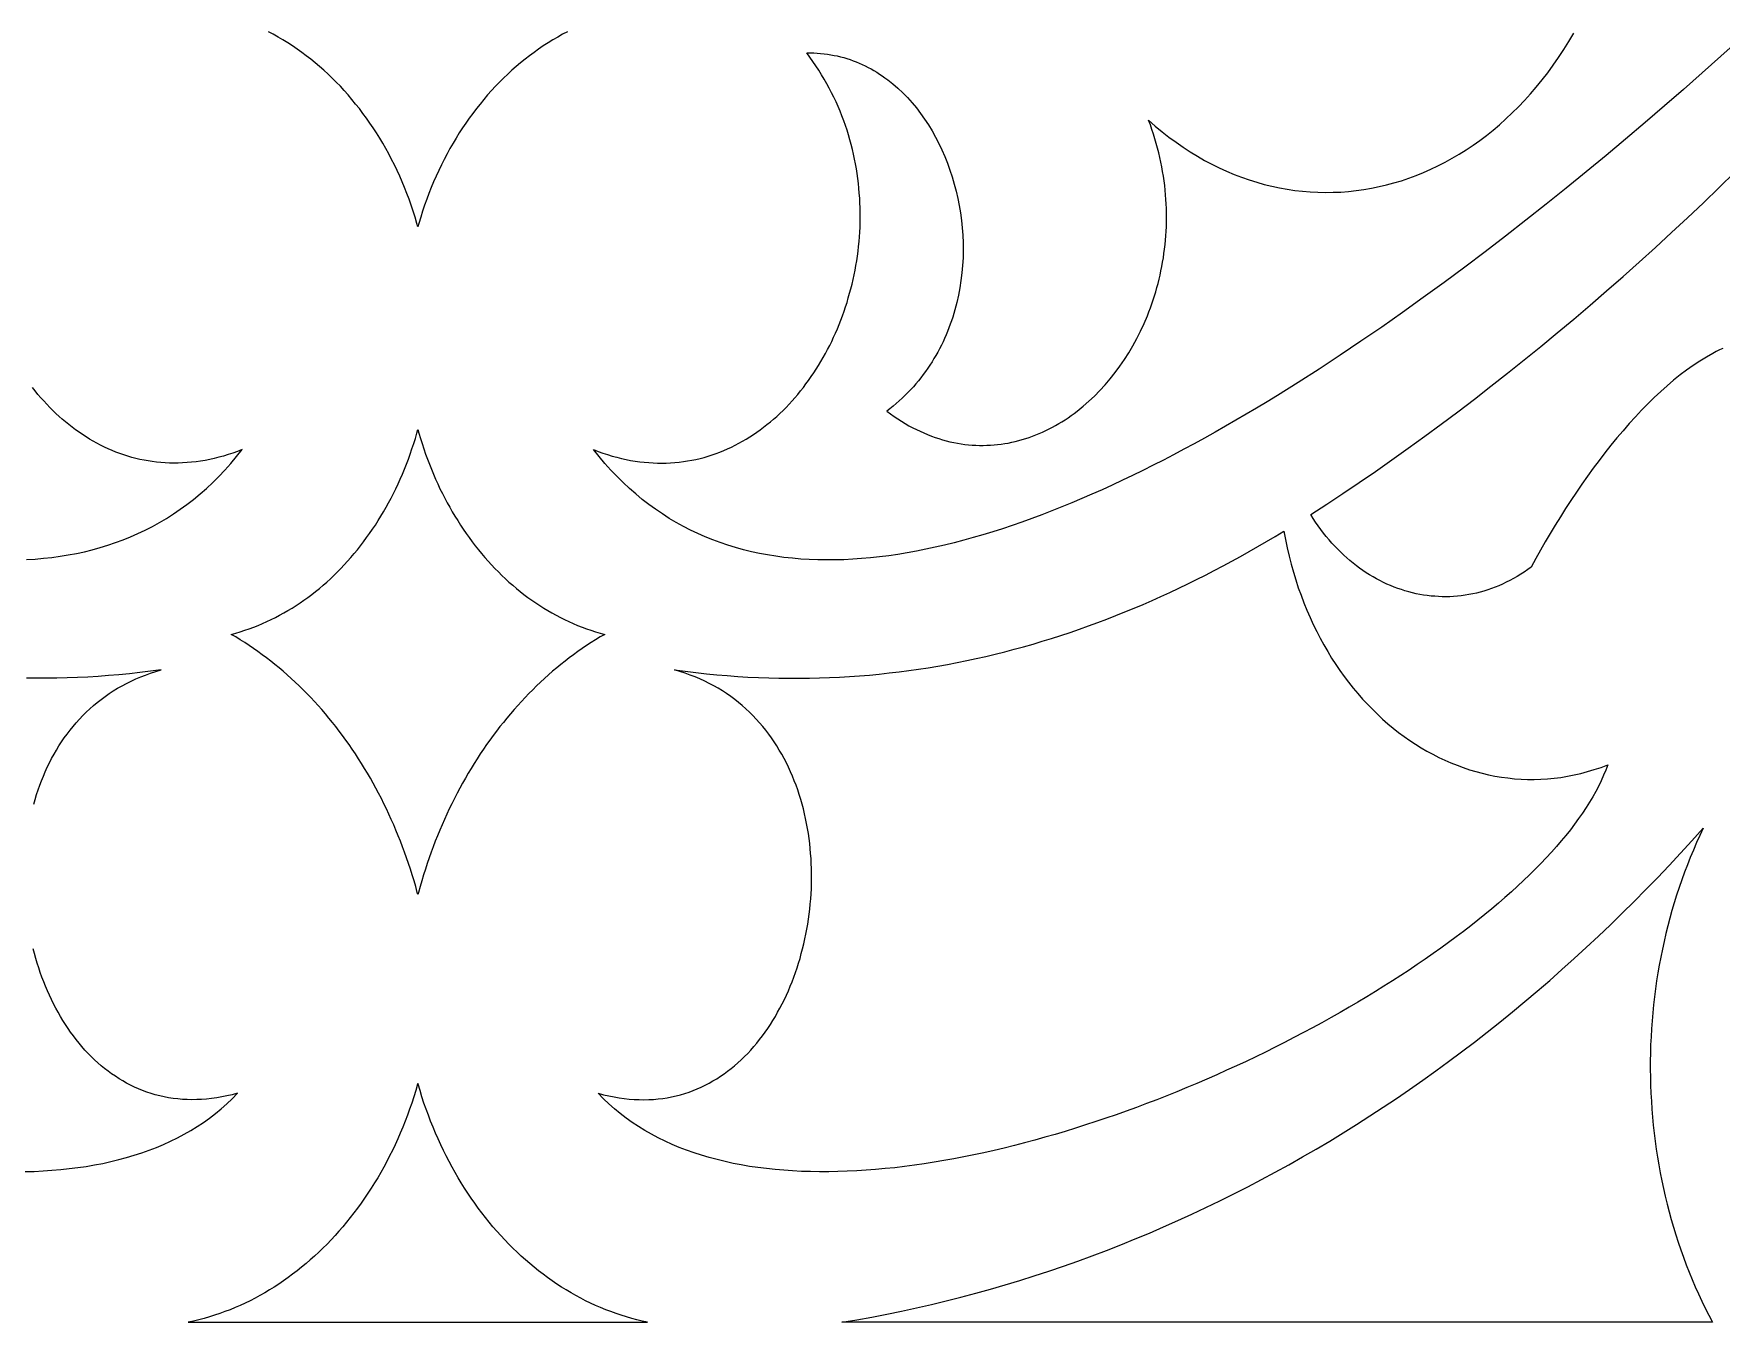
# Model space of a CAD drawing. Extents: x -4950 to -2150, y -1354 to 1346.
# Drawn here: x -3593.5 to -3401.8, y 396.6 to 543 of the extents above; entities that cross this region are included whole.
import ezdxf

# ---------------------------------------------------------------- set-up
doc = ezdxf.new("R2010")
doc.units = 0
doc.layers.add('LAYER_1', color=18, linetype='CONTINUOUS')

msp = doc.modelspace()

# ---------------------------------------------------------------- linework, layer by layer
at = {"layer": 'LAYER_1'}
for points in [[(-3532.85, 543.27), (-3533.41, 542.98), (-3533.96, 542.67), (-3534.51, 542.35), (-3535.05, 542.01), (-3535.59, 541.66), (-3536.12, 541.3), (-3536.64, 540.93), (-3537.16, 540.55), (-3537.67, 540.15), (-3538.17, 539.75), (-3538.66, 539.33), (-3539.15, 538.9), (-3539.63, 538.46), (-3540.1, 538), (-3540.57, 537.54), (-3541.03, 537.07), (-3541.47, 536.58), (-3541.92, 536.09), (-3542.35, 535.58), (-3542.77, 535.06), (-3543.19, 534.54), (-3543.6, 534), (-3544, 533.46), (-3544.39, 532.9), (-3544.77, 532.34), (-3545.14, 531.77), (-3545.5, 531.19), (-3545.85, 530.6), (-3546.2, 530), (-3546.53, 529.39), (-3546.86, 528.77), (-3547.17, 528.15), (-3547.47, 527.52), (-3547.77, 526.88), (-3548.05, 526.23), (-3548.32, 525.57), (-3548.58, 524.91), (-3548.84, 524.24), (-3549.08, 523.56), (-3549.31, 522.88), (-3549.52, 522.19), (-3549.73, 521.49), (-3549.84, 521.09), (-3549.95, 521.49), (-3550.16, 522.19), (-3550.37, 522.88), (-3550.6, 523.56), (-3550.84, 524.24), (-3551.09, 524.91), (-3551.36, 525.57), (-3551.63, 526.23), (-3551.91, 526.88), (-3552.21, 527.52), (-3552.51, 528.15), (-3552.82, 528.77), (-3553.15, 529.39), (-3553.48, 530), (-3553.82, 530.6), (-3554.18, 531.19), (-3554.54, 531.77), (-3554.91, 532.34), (-3555.29, 532.9), (-3555.68, 533.46), (-3556.08, 534), (-3556.49, 534.54), (-3556.91, 535.06), (-3557.33, 535.58), (-3557.76, 536.09), (-3558.2, 536.58), (-3558.65, 537.07), (-3559.11, 537.54), (-3559.58, 538), (-3560.05, 538.46), (-3560.53, 538.9), (-3561.02, 539.33), (-3561.51, 539.75), (-3562.01, 540.15), (-3562.52, 540.55), (-3563.04, 540.93), (-3563.56, 541.3), (-3564.09, 541.66), (-3564.63, 542.01), (-3565.17, 542.35), (-3565.72, 542.67), (-3566.27, 542.98), (-3566.83, 543.27)], [(-3399.72, 542.37), (-3401.81, 540.49), (-3403.93, 538.61), (-3406.07, 536.72), (-3408.23, 534.84), (-3410.42, 532.96), (-3412.63, 531.08), (-3414.86, 529.21), (-3417.11, 527.35), (-3419.38, 525.51), (-3421.66, 523.67), (-3423.96, 521.86), (-3426.27, 520.05), (-3428.59, 518.27), (-3430.92, 516.51), (-3433.26, 514.78), (-3435.62, 513.06), (-3437.97, 511.38), (-3440.34, 509.72), (-3442.7, 508.1), (-3445.07, 506.51), (-3447.45, 504.95), (-3449.82, 503.43), (-3452.19, 501.95), (-3453.37, 501.23), (-3454.56, 500.51), (-3455.74, 499.81), (-3456.92, 499.12), (-3458.1, 498.44), (-3459.28, 497.77), (-3460.46, 497.11), (-3461.64, 496.46), (-3462.81, 495.83), (-3463.98, 495.21), (-3465.15, 494.6), (-3466.32, 494.01), (-3467.49, 493.42), (-3468.65, 492.85), (-3469.81, 492.3), (-3470.96, 491.76), (-3472.12, 491.23), (-3473.27, 490.72), (-3474.41, 490.22), (-3475.56, 489.74), (-3476.7, 489.27), (-3477.83, 488.82), (-3478.96, 488.38), (-3480.09, 487.96), (-3481.21, 487.56), (-3482.33, 487.17), (-3483.44, 486.8), (-3484.54, 486.44), (-3485.65, 486.11), (-3486.74, 485.79), (-3487.83, 485.49), (-3488.92, 485.2), (-3490, 484.94), (-3491.07, 484.69), (-3492.14, 484.46), (-3493.2, 484.25), (-3494.26, 484.06), (-3495.3, 483.89), (-3496.35, 483.74), (-3497.38, 483.61), (-3498.41, 483.49), (-3499.43, 483.4), (-3500.44, 483.33), (-3501.44, 483.28), (-3502.44, 483.26), (-3503.43, 483.25), (-3504.41, 483.26), (-3505.38, 483.3), (-3506.35, 483.36), (-3507.3, 483.44), (-3508.25, 483.54), (-3509.19, 483.67), (-3510.12, 483.82), (-3511.04, 483.99), (-3511.95, 484.19), (-3512.85, 484.41), (-3513.74, 484.65), (-3514.62, 484.92), (-3515.49, 485.22), (-3516.35, 485.53), (-3517.2, 485.88), (-3518.04, 486.25), (-3518.87, 486.64), (-3519.68, 487.06), (-3520.49, 487.51), (-3521.29, 487.98), (-3522.07, 488.48), (-3522.84, 489.01), (-3523.6, 489.56), (-3524.35, 490.14), (-3525.09, 490.75), (-3525.81, 491.38), (-3526.52, 492.05), (-3527.22, 492.74), (-3527.91, 493.46), (-3528.59, 494.21), (-3529.25, 494.99), (-3529.89, 495.8), (-3529.36, 495.59), (-3528.82, 495.4), (-3528.29, 495.22), (-3527.76, 495.06), (-3527.23, 494.92), (-3526.71, 494.79), (-3526.19, 494.67), (-3525.67, 494.57), (-3525.15, 494.48), (-3524.64, 494.41), (-3524.12, 494.35), (-3523.62, 494.31), (-3523.11, 494.28), (-3522.61, 494.26), (-3522.11, 494.25), (-3521.62, 494.26), (-3521.13, 494.29), (-3520.64, 494.32), (-3520.16, 494.37), (-3519.67, 494.43), (-3519.2, 494.5), (-3518.72, 494.59), (-3518.26, 494.68), (-3517.79, 494.79), (-3517.33, 494.91), (-3516.87, 495.05), (-3516.42, 495.19), (-3515.97, 495.35), (-3515.53, 495.51), (-3515.09, 495.69), (-3514.65, 495.88), (-3514.22, 496.08), (-3513.79, 496.29), (-3513.37, 496.51), (-3512.96, 496.74), (-3512.54, 496.98), (-3512.14, 497.23), (-3511.73, 497.49), (-3511.34, 497.76), (-3510.95, 498.04), (-3510.56, 498.33), (-3510.18, 498.63), (-3509.8, 498.93), (-3509.43, 499.25), (-3509.07, 499.57), (-3508.71, 499.9), (-3508.36, 500.25), (-3508.01, 500.59), (-3507.67, 500.95), (-3507.33, 501.32), (-3507, 501.69), (-3506.68, 502.07), (-3506.36, 502.46), (-3506.05, 502.85), (-3505.75, 503.25), (-3505.45, 503.66), (-3505.15, 504.08), (-3504.87, 504.5), (-3504.59, 504.93), (-3504.32, 505.36), (-3504.05, 505.8), (-3503.79, 506.25), (-3503.54, 506.7), (-3503.3, 507.16), (-3503.06, 507.62), (-3502.83, 508.09), (-3502.61, 508.56), (-3502.39, 509.04), (-3502.18, 509.53), (-3501.98, 510.01), (-3501.79, 510.51), (-3501.6, 511), (-3501.42, 511.51), (-3501.25, 512.01), (-3501.09, 512.52), (-3500.94, 513.03), (-3500.79, 513.55), (-3500.65, 514.07), (-3500.52, 514.59), (-3500.4, 515.12), (-3500.28, 515.65), (-3500.18, 516.18), (-3500.08, 516.71), (-3499.99, 517.25), (-3499.91, 517.79), (-3499.84, 518.33), (-3499.78, 518.87), (-3499.72, 519.42), (-3499.68, 519.97), (-3499.64, 520.51), (-3499.61, 521.06), (-3499.6, 521.61), (-3499.59, 522.16), (-3499.59, 522.72), (-3499.6, 523.27), (-3499.62, 523.82), (-3499.65, 524.38), (-3499.69, 524.93), (-3499.73, 525.49), (-3499.79, 526.04), (-3499.86, 526.59), (-3499.94, 527.15), (-3500.02, 527.7), (-3500.12, 528.25), (-3500.23, 528.8), (-3500.35, 529.35), (-3500.47, 529.9), (-3500.61, 530.45), (-3500.76, 531), (-3500.92, 531.54), (-3501.09, 532.08), (-3501.27, 532.63), (-3501.46, 533.16), (-3501.66, 533.7), (-3501.88, 534.23), (-3502.1, 534.76), (-3502.34, 535.29), (-3502.58, 535.82), (-3502.84, 536.34), (-3503.11, 536.86), (-3503.39, 537.37), (-3503.68, 537.88), (-3503.98, 538.39), (-3504.3, 538.9), (-3504.62, 539.4), (-3504.96, 539.89), (-3505.31, 540.38), (-3505.67, 540.87), (-3505.27, 540.87), (-3504.87, 540.86), (-3504.48, 540.84), (-3504.09, 540.81), (-3503.7, 540.77), (-3503.32, 540.72), (-3502.94, 540.66), (-3502.56, 540.59), (-3502.19, 540.52), (-3501.82, 540.43), (-3501.46, 540.33), (-3501.1, 540.22), (-3500.74, 540.1), (-3500.39, 539.98), (-3500.04, 539.85), (-3499.69, 539.7), (-3499.35, 539.55), (-3499.02, 539.39), (-3498.68, 539.22), (-3498.36, 539.05), (-3498.03, 538.86), (-3497.71, 538.67), (-3497.4, 538.47), (-3497.08, 538.26), (-3496.78, 538.04), (-3496.47, 537.82), (-3495.88, 537.35), (-3495.31, 536.86), (-3494.76, 536.33), (-3494.22, 535.79), (-3493.7, 535.21), (-3493.21, 534.61), (-3492.73, 533.99), (-3492.27, 533.35), (-3491.84, 532.69), (-3491.42, 532.01), (-3491.03, 531.31), (-3490.66, 530.59), (-3490.31, 529.85), (-3489.98, 529.1), (-3489.67, 528.34), (-3489.39, 527.56), (-3489.13, 526.77), (-3488.9, 525.97), (-3488.68, 525.16), (-3488.5, 524.34), (-3488.33, 523.51), (-3488.2, 522.68), (-3488.08, 521.83), (-3488, 520.99), (-3487.94, 520.14), (-3487.9, 519.29), (-3487.89, 518.43), (-3487.91, 517.58), (-3487.96, 516.72), (-3488.03, 515.87), (-3488.14, 515.02), (-3488.27, 514.17), (-3488.43, 513.33), (-3488.62, 512.49), (-3488.83, 511.66), (-3489.08, 510.84), (-3489.21, 510.43), (-3489.36, 510.03), (-3489.51, 509.62), (-3489.66, 509.22), (-3489.83, 508.82), (-3490, 508.43), (-3490.18, 508.04), (-3490.37, 507.65), (-3490.57, 507.26), (-3490.77, 506.88), (-3490.99, 506.5), (-3491.21, 506.13), (-3491.43, 505.76), (-3491.67, 505.39), (-3491.91, 505.03), (-3492.17, 504.67), (-3492.43, 504.31), (-3492.7, 503.96), (-3492.97, 503.62), (-3493.26, 503.28), (-3493.55, 502.94), (-3493.85, 502.61), (-3494.17, 502.28), (-3494.48, 501.96), (-3494.81, 501.65), (-3495.15, 501.34), (-3495.49, 501.03), (-3495.85, 500.74), (-3496.21, 500.44), (-3496.58, 500.16), (-3496.16, 499.85), (-3495.74, 499.56), (-3495.32, 499.27), (-3494.9, 499.01), (-3494.47, 498.75), (-3494.05, 498.51), (-3493.63, 498.28), (-3493.2, 498.07), (-3492.78, 497.87), (-3492.36, 497.68), (-3491.93, 497.5), (-3491.51, 497.33), (-3491.08, 497.18), (-3490.66, 497.04), (-3490.24, 496.91), (-3489.81, 496.8), (-3489.39, 496.69), (-3488.97, 496.6), (-3488.55, 496.52), (-3488.13, 496.45), (-3487.71, 496.39), (-3487.29, 496.34), (-3486.87, 496.31), (-3486.45, 496.28), (-3486.04, 496.27), (-3485.63, 496.27), (-3485.21, 496.28), (-3484.8, 496.29), (-3484.39, 496.32), (-3483.98, 496.36), (-3483.58, 496.41), (-3483.17, 496.47), (-3482.77, 496.54), (-3482.37, 496.63), (-3481.97, 496.72), (-3481.58, 496.82), (-3481.18, 496.93), (-3480.79, 497.05), (-3480.4, 497.17), (-3480.02, 497.31), (-3479.63, 497.46), (-3479.25, 497.62), (-3478.88, 497.78), (-3478.5, 497.96), (-3478.13, 498.14), (-3477.76, 498.33), (-3477.39, 498.53), (-3477.03, 498.74), (-3476.67, 498.96), (-3476.32, 499.19), (-3475.97, 499.42), (-3475.62, 499.66), (-3475.27, 499.91), (-3474.93, 500.17), (-3474.27, 500.71), (-3473.61, 501.28), (-3472.98, 501.87), (-3472.36, 502.5), (-3471.76, 503.15), (-3471.18, 503.83), (-3470.62, 504.54), (-3470.09, 505.27), (-3469.57, 506.02), (-3469.08, 506.8), (-3468.6, 507.59), (-3468.16, 508.41), (-3467.73, 509.25), (-3467.34, 510.11), (-3466.97, 510.99), (-3466.79, 511.44), (-3466.62, 511.89), (-3466.46, 512.34), (-3466.3, 512.8), (-3466.16, 513.26), (-3466.01, 513.73), (-3465.88, 514.2), (-3465.75, 514.67), (-3465.63, 515.15), (-3465.52, 515.63), (-3465.42, 516.11), (-3465.32, 516.6), (-3465.23, 517.09), (-3465.15, 517.58), (-3465.08, 518.08), (-3465.02, 518.58), (-3464.96, 519.08), (-3464.91, 519.58), (-3464.87, 520.09), (-3464.84, 520.6), (-3464.81, 521.11), (-3464.8, 521.62), (-3464.79, 522.14), (-3464.8, 522.66), (-3464.81, 523.18), (-3464.83, 523.7), (-3464.86, 524.22), (-3464.9, 524.74), (-3464.95, 525.27), (-3465, 525.79), (-3465.07, 526.32), (-3465.15, 526.85), (-3465.23, 527.38), (-3465.33, 527.91), (-3465.43, 528.44), (-3465.55, 528.97), (-3465.67, 529.5), (-3465.81, 530.04), (-3465.95, 530.57), (-3466.11, 531.1), (-3466.27, 531.63), (-3466.45, 532.17), (-3466.63, 532.7), (-3466.83, 533.23), (-3466.07, 532.56), (-3465.29, 531.91), (-3464.51, 531.29), (-3463.71, 530.71), (-3462.91, 530.15), (-3462.1, 529.62), (-3461.29, 529.12), (-3460.46, 528.65), (-3459.63, 528.21), (-3458.8, 527.8), (-3457.96, 527.42), (-3457.11, 527.06), (-3456.26, 526.74), (-3455.41, 526.44), (-3454.55, 526.17), (-3453.69, 525.93), (-3452.82, 525.72), (-3451.95, 525.53), (-3451.08, 525.38), (-3450.21, 525.25), (-3449.34, 525.15), (-3448.47, 525.08), (-3447.6, 525.03), (-3446.72, 525.01), (-3445.85, 525.03), (-3444.98, 525.06), (-3444.11, 525.13), (-3443.24, 525.22), (-3442.38, 525.34), (-3441.51, 525.49), (-3440.65, 525.67), (-3439.8, 525.87), (-3438.95, 526.1), (-3438.1, 526.35), (-3437.26, 526.64), (-3436.42, 526.95), (-3435.59, 527.28), (-3434.76, 527.65), (-3433.95, 528.03), (-3433.13, 528.45), (-3432.33, 528.89), (-3431.54, 529.36), (-3430.75, 529.85), (-3429.97, 530.37), (-3429.2, 530.92), (-3428.44, 531.49), (-3427.7, 532.09), (-3426.96, 532.71), (-3426.23, 533.36), (-3425.52, 534.04), (-3424.81, 534.74), (-3424.12, 535.46), (-3423.44, 536.22), (-3422.78, 536.99), (-3422.13, 537.79), (-3421.49, 538.62), (-3420.87, 539.47), (-3420.26, 540.35), (-3419.67, 541.25), (-3419.09, 542.17), (-3418.53, 543.12)], [(-3401.59, 507.29), (-3401.96, 507.12), (-3402.34, 506.93), (-3402.71, 506.73), (-3403.46, 506.31), (-3404.21, 505.85), (-3404.96, 505.36), (-3405.7, 504.83), (-3406.44, 504.27), (-3407.18, 503.67), (-3407.92, 503.05), (-3408.65, 502.39), (-3409.38, 501.71), (-3410.1, 501.01), (-3410.82, 500.27), (-3411.53, 499.52), (-3412.23, 498.74), (-3412.93, 497.94), (-3413.62, 497.12), (-3414.31, 496.28), (-3414.98, 495.43), (-3415.65, 494.56), (-3416.31, 493.67), (-3416.96, 492.78), (-3417.6, 491.87), (-3418.23, 490.95), (-3418.85, 490.02), (-3419.45, 489.09), (-3420.05, 488.15), (-3420.63, 487.2), (-3421.2, 486.25), (-3421.76, 485.3), (-3422.3, 484.35), (-3422.84, 483.4), (-3423.35, 482.45), (-3423.75, 482.16), (-3424.15, 481.88), (-3424.55, 481.62), (-3424.96, 481.37), (-3425.37, 481.14), (-3425.78, 480.92), (-3426.2, 480.71), (-3426.62, 480.51), (-3427.04, 480.33), (-3427.46, 480.16), (-3427.88, 480), (-3428.3, 479.85), (-3428.73, 479.72), (-3429.16, 479.6), (-3429.58, 479.49), (-3430.01, 479.4), (-3430.44, 479.31), (-3430.87, 479.24), (-3431.3, 479.19), (-3431.73, 479.14), (-3432.17, 479.11), (-3432.6, 479.08), (-3433.03, 479.07), (-3433.46, 479.08), (-3433.89, 479.09), (-3434.32, 479.12), (-3434.74, 479.15), (-3435.17, 479.2), (-3435.6, 479.26), (-3436.02, 479.34), (-3436.44, 479.42), (-3436.86, 479.52), (-3437.28, 479.63), (-3437.7, 479.75), (-3438.11, 479.88), (-3438.53, 480.02), (-3438.94, 480.17), (-3439.34, 480.34), (-3439.75, 480.51), (-3440.15, 480.7), (-3440.54, 480.9), (-3440.94, 481.11), (-3441.33, 481.33), (-3441.72, 481.56), (-3442.1, 481.8), (-3442.48, 482.06), (-3442.85, 482.32), (-3443.22, 482.59), (-3443.59, 482.88), (-3443.95, 483.18), (-3444.31, 483.48), (-3444.66, 483.8), (-3445, 484.13), (-3445.34, 484.47), (-3445.68, 484.81), (-3446.01, 485.17), (-3446.33, 485.54), (-3446.65, 485.92), (-3446.96, 486.31), (-3447.26, 486.71), (-3447.56, 487.12), (-3447.85, 487.54), (-3448.14, 487.97), (-3448.41, 488.41), (-3446.59, 489.59), (-3444.75, 490.8), (-3442.91, 492.04), (-3441.06, 493.32), (-3439.2, 494.62), (-3437.33, 495.95), (-3435.46, 497.3), (-3433.58, 498.69), (-3431.7, 500.1), (-3429.81, 501.53), (-3427.93, 502.99), (-3426.05, 504.47), (-3424.16, 505.98), (-3422.28, 507.51), (-3420.4, 509.06), (-3418.53, 510.63), (-3416.66, 512.22), (-3414.79, 513.83), (-3412.93, 515.46), (-3411.09, 517.1), (-3409.25, 518.77), (-3407.42, 520.45), (-3405.6, 522.14), (-3403.8, 523.85), (-3402, 525.57), (-3400.23, 527.31)], [(-3594.3, 483.3), (-3593.33, 483.36), (-3592.38, 483.44), (-3591.43, 483.54), (-3590.49, 483.67), (-3589.56, 483.82), (-3588.64, 483.99), (-3587.73, 484.19), (-3586.83, 484.41), (-3585.94, 484.65), (-3585.06, 484.92), (-3584.19, 485.22), (-3583.33, 485.53), (-3582.48, 485.88), (-3581.64, 486.25), (-3580.81, 486.64), (-3580, 487.06), (-3579.19, 487.51), (-3578.39, 487.98), (-3577.61, 488.48), (-3576.84, 489.01), (-3576.08, 489.56), (-3575.33, 490.14), (-3574.59, 490.75), (-3573.87, 491.38), (-3573.15, 492.05), (-3572.45, 492.74), (-3571.77, 493.46), (-3571.09, 494.21), (-3570.43, 494.99), (-3569.79, 495.8), (-3570.32, 495.59), (-3570.86, 495.4), (-3571.39, 495.22), (-3571.92, 495.06), (-3572.45, 494.92), (-3572.97, 494.79), (-3573.49, 494.67), (-3574.01, 494.57), (-3574.53, 494.48), (-3575.04, 494.41), (-3575.55, 494.35), (-3576.06, 494.31), (-3576.57, 494.28), (-3577.07, 494.26), (-3577.57, 494.25), (-3578.06, 494.26), (-3578.55, 494.29), (-3579.04, 494.32), (-3579.52, 494.37), (-3580.01, 494.43), (-3580.48, 494.5), (-3580.95, 494.59), (-3581.42, 494.68), (-3581.89, 494.79), (-3582.35, 494.91), (-3582.81, 495.05), (-3583.26, 495.19), (-3583.71, 495.35), (-3584.15, 495.51), (-3584.59, 495.69), (-3585.03, 495.88), (-3585.46, 496.08), (-3585.89, 496.29), (-3586.31, 496.51), (-3586.72, 496.74), (-3587.14, 496.98), (-3587.54, 497.23), (-3587.94, 497.49), (-3588.34, 497.76), (-3588.73, 498.04), (-3589.12, 498.33), (-3589.5, 498.63), (-3589.88, 498.93), (-3590.25, 499.25), (-3590.61, 499.57), (-3590.97, 499.9), (-3591.32, 500.25), (-3591.67, 500.59), (-3592.01, 500.95), (-3592.35, 501.32), (-3592.68, 501.69), (-3593, 502.07), (-3593.32, 502.46), (-3593.63, 502.85)], [(-3593.49, 455.51), (-3593.33, 456.05), (-3593.17, 456.59), (-3592.99, 457.12), (-3592.8, 457.65), (-3592.6, 458.17), (-3592.39, 458.68), (-3592.17, 459.19), (-3591.94, 459.7), (-3591.7, 460.2), (-3591.45, 460.69), (-3591.18, 461.17), (-3590.9, 461.65), (-3590.62, 462.12), (-3590.32, 462.58), (-3590.01, 463.03), (-3589.69, 463.47), (-3589.35, 463.91), (-3589.01, 464.34), (-3588.65, 464.75), (-3588.28, 465.16), (-3587.9, 465.56), (-3587.51, 465.95), (-3587.11, 466.33), (-3586.69, 466.7), (-3586.27, 467.05), (-3585.83, 467.4), (-3585.38, 467.73), (-3584.91, 468.06), (-3584.44, 468.37), (-3583.95, 468.67), (-3583.45, 468.95), (-3582.94, 469.22), (-3582.42, 469.48), (-3581.88, 469.73), (-3581.33, 469.96), (-3580.77, 470.18), (-3580.2, 470.39), (-3579.61, 470.58), (-3579.01, 470.76), (-3580.22, 470.6), (-3581.42, 470.45), (-3582.61, 470.32), (-3583.8, 470.21), (-3584.99, 470.11), (-3586.17, 470.02), (-3587.34, 469.95), (-3588.52, 469.89), (-3589.68, 469.85), (-3590.85, 469.82), (-3592.01, 469.81), (-3593.16, 469.81), (-3594.32, 469.82)], [(-3594.44, 413.75), (-3593.42, 413.78), (-3592.41, 413.83), (-3591.41, 413.9), (-3590.42, 413.98), (-3589.44, 414.09), (-3588.47, 414.21), (-3587.52, 414.35), (-3586.58, 414.51), (-3585.65, 414.69), (-3584.73, 414.89), (-3583.83, 415.11), (-3582.94, 415.35), (-3582.07, 415.61), (-3581.21, 415.88), (-3580.37, 416.18), (-3579.54, 416.5), (-3578.73, 416.84), (-3577.93, 417.21), (-3577.15, 417.59), (-3576.38, 418), (-3575.64, 418.42), (-3574.91, 418.87), (-3574.2, 419.34), (-3573.51, 419.84), (-3572.83, 420.35), (-3572.18, 420.89), (-3571.54, 421.45), (-3570.93, 422.04), (-3570.33, 422.65), (-3570.93, 422.49), (-3571.53, 422.35), (-3572.12, 422.23), (-3572.7, 422.14), (-3573.28, 422.06), (-3573.85, 421.99), (-3574.41, 421.95), (-3574.97, 421.93), (-3575.52, 421.92), (-3576.06, 421.93), (-3576.59, 421.96), (-3577.12, 422.01), (-3577.65, 422.07), (-3578.16, 422.15), (-3578.67, 422.25), (-3579.17, 422.36), (-3579.67, 422.49), (-3580.15, 422.63), (-3580.64, 422.79), (-3581.11, 422.96), (-3581.57, 423.15), (-3582.03, 423.35), (-3582.48, 423.57), (-3582.93, 423.8), (-3583.36, 424.05), (-3583.79, 424.31), (-3584.21, 424.58), (-3584.63, 424.86), (-3585.03, 425.16), (-3585.43, 425.47), (-3585.82, 425.79), (-3586.2, 426.12), (-3586.58, 426.47), (-3586.95, 426.82), (-3587.3, 427.19), (-3587.66, 427.56), (-3588, 427.95), (-3588.33, 428.35), (-3588.66, 428.76), (-3588.98, 429.17), (-3589.29, 429.6), (-3589.59, 430.03), (-3589.88, 430.48), (-3590.17, 430.93), (-3590.45, 431.39), (-3590.71, 431.86), (-3590.97, 432.33), (-3591.22, 432.81), (-3591.47, 433.3), (-3591.7, 433.8), (-3591.92, 434.3), (-3592.14, 434.81), (-3592.35, 435.33), (-3592.55, 435.85), (-3592.74, 436.38), (-3592.92, 436.91), (-3593.09, 437.44), (-3593.25, 437.98), (-3593.4, 438.53), (-3593.55, 439.08)]]:
    msp.add_lwpolyline(points, dxfattribs=at)
for points in [[(-3549.84, 445.23), (-3549.91, 445.48), (-3550.09, 446.14), (-3550.28, 446.8), (-3550.48, 447.46), (-3550.69, 448.11), (-3550.9, 448.76), (-3551.12, 449.4), (-3551.35, 450.04), (-3551.58, 450.67), (-3551.82, 451.3), (-3552.07, 451.92), (-3552.33, 452.54), (-3552.59, 453.16), (-3552.86, 453.77), (-3553.13, 454.37), (-3553.41, 454.97), (-3553.7, 455.56), (-3553.99, 456.15), (-3554.3, 456.74), (-3554.6, 457.32), (-3554.92, 457.89), (-3555.24, 458.46), (-3555.56, 459.02), (-3555.9, 459.57), (-3556.23, 460.12), (-3556.58, 460.67), (-3556.93, 461.21), (-3557.29, 461.74), (-3557.65, 462.27), (-3558.02, 462.79), (-3558.39, 463.3), (-3558.77, 463.81), (-3559.16, 464.31), (-3559.55, 464.8), (-3559.95, 465.29), (-3560.35, 465.77), (-3560.76, 466.25), (-3561.18, 466.71), (-3561.59, 467.17), (-3562.02, 467.63), (-3562.45, 468.07), (-3562.89, 468.51), (-3563.33, 468.95), (-3563.77, 469.37), (-3564.22, 469.79), (-3564.68, 470.2), (-3565.14, 470.6), (-3565.61, 470.99), (-3566.08, 471.38), (-3566.56, 471.76), (-3567.04, 472.13), (-3567.52, 472.49), (-3568.01, 472.85), (-3568.51, 473.19), (-3569.01, 473.53), (-3569.51, 473.86), (-3570.02, 474.18), (-3570.54, 474.5), (-3571.06, 474.8), (-3570.53, 474.94), (-3570.02, 475.1), (-3569.5, 475.26), (-3568.99, 475.44), (-3568.49, 475.62), (-3567.99, 475.82), (-3567.49, 476.03), (-3567, 476.25), (-3566.51, 476.48), (-3566.03, 476.72), (-3565.55, 476.97), (-3565.07, 477.23), (-3564.6, 477.5), (-3564.14, 477.78), (-3563.68, 478.07), (-3563.23, 478.37), (-3562.78, 478.68), (-3562.33, 479), (-3561.89, 479.33), (-3561.46, 479.67), (-3561.03, 480.02), (-3560.61, 480.38), (-3560.19, 480.74), (-3559.78, 481.12), (-3559.38, 481.5), (-3558.98, 481.89), (-3558.59, 482.29), (-3558.2, 482.7), (-3557.82, 483.12), (-3557.44, 483.54), (-3557.07, 483.98), (-3556.71, 484.42), (-3556.35, 484.87), (-3556.01, 485.32), (-3555.66, 485.79), (-3555.33, 486.26), (-3555, 486.74), (-3554.67, 487.22), (-3554.36, 487.72), (-3554.05, 488.22), (-3553.75, 488.72), (-3553.45, 489.24), (-3553.17, 489.76), (-3552.89, 490.28), (-3552.61, 490.82), (-3552.35, 491.35), (-3552.09, 491.9), (-3551.84, 492.45), (-3551.6, 493.01), (-3551.37, 493.57), (-3551.14, 494.14), (-3550.92, 494.71), (-3550.71, 495.29), (-3550.51, 495.88), (-3550.32, 496.47), (-3550.13, 497.06), (-3549.95, 497.66), (-3549.84, 498.07), (-3549.72, 497.66), (-3549.55, 497.06), (-3549.36, 496.47), (-3549.17, 495.88), (-3548.97, 495.29), (-3548.76, 494.71), (-3548.54, 494.14), (-3548.31, 493.57), (-3548.08, 493.01), (-3547.84, 492.45), (-3547.59, 491.9), (-3547.33, 491.35), (-3547.06, 490.82), (-3546.79, 490.28), (-3546.51, 489.76), (-3546.23, 489.24), (-3545.93, 488.72), (-3545.63, 488.22), (-3545.32, 487.72), (-3545.01, 487.22), (-3544.68, 486.74), (-3544.35, 486.26), (-3544.02, 485.79), (-3543.67, 485.32), (-3543.32, 484.87), (-3542.97, 484.42), (-3542.61, 483.98), (-3542.24, 483.54), (-3541.86, 483.12), (-3541.48, 482.7), (-3541.09, 482.29), (-3540.7, 481.89), (-3540.3, 481.5), (-3539.9, 481.12), (-3539.49, 480.74), (-3539.07, 480.38), (-3538.65, 480.02), (-3538.22, 479.67), (-3537.79, 479.33), (-3537.35, 479), (-3536.9, 478.68), (-3536.45, 478.37), (-3536, 478.07), (-3535.54, 477.78), (-3535.08, 477.5), (-3534.61, 477.23), (-3534.13, 476.97), (-3533.65, 476.72), (-3533.17, 476.48), (-3532.68, 476.25), (-3532.19, 476.03), (-3531.69, 475.82), (-3531.19, 475.62), (-3530.69, 475.44), (-3530.18, 475.26), (-3529.66, 475.1), (-3529.15, 474.94), (-3528.62, 474.8), (-3529.14, 474.5), (-3529.66, 474.18), (-3530.16, 473.86), (-3530.67, 473.53), (-3531.17, 473.19), (-3531.67, 472.85), (-3532.16, 472.49), (-3532.64, 472.13), (-3533.12, 471.76), (-3533.6, 471.38), (-3534.07, 470.99), (-3534.54, 470.6), (-3535, 470.2), (-3535.46, 469.79), (-3535.91, 469.37), (-3536.35, 468.95), (-3536.79, 468.51), (-3537.23, 468.07), (-3537.66, 467.63), (-3538.08, 467.17), (-3538.5, 466.71), (-3538.92, 466.25), (-3539.33, 465.77), (-3539.73, 465.29), (-3540.13, 464.8), (-3540.52, 464.31), (-3540.91, 463.81), (-3541.29, 463.3), (-3541.66, 462.79), (-3542.03, 462.27), (-3542.39, 461.74), (-3542.75, 461.21), (-3543.1, 460.67), (-3543.45, 460.12), (-3543.78, 459.57), (-3544.12, 459.02), (-3544.44, 458.46), (-3544.76, 457.89), (-3545.08, 457.32), (-3545.38, 456.74), (-3545.68, 456.15), (-3545.98, 455.56), (-3546.27, 454.97), (-3546.55, 454.37), (-3546.82, 453.77), (-3547.09, 453.16), (-3547.35, 452.54), (-3547.61, 451.92), (-3547.86, 451.3), (-3548.1, 450.67), (-3548.33, 450.04), (-3548.56, 449.4), (-3548.78, 448.76), (-3548.99, 448.11), (-3549.2, 447.46), (-3549.4, 446.8), (-3549.59, 446.14), (-3549.77, 445.48)], [(-3451.46, 486.51), (-3451.28, 485.56), (-3451.09, 484.62), (-3450.87, 483.69), (-3450.64, 482.77), (-3450.38, 481.87), (-3450.11, 480.98), (-3449.82, 480.1), (-3449.51, 479.24), (-3449.19, 478.38), (-3448.85, 477.55), (-3448.49, 476.73), (-3448.12, 475.92), (-3447.73, 475.13), (-3447.33, 474.35), (-3446.91, 473.59), (-3446.48, 472.84), (-3446.03, 472.11), (-3445.57, 471.39), (-3445.09, 470.7), (-3444.6, 470.01), (-3444.1, 469.35), (-3443.58, 468.7), (-3443.06, 468.07), (-3442.52, 467.45), (-3441.96, 466.86), (-3441.4, 466.28), (-3440.83, 465.72), (-3440.24, 465.18), (-3439.64, 464.65), (-3439.04, 464.15), (-3438.42, 463.66), (-3437.8, 463.2), (-3437.16, 462.75), (-3436.52, 462.33), (-3435.87, 461.92), (-3435.2, 461.53), (-3434.54, 461.17), (-3433.86, 460.82), (-3433.18, 460.5), (-3432.49, 460.2), (-3431.79, 459.92), (-3431.09, 459.66), (-3430.38, 459.42), (-3429.66, 459.21), (-3428.94, 459.01), (-3428.22, 458.85), (-3427.49, 458.7), (-3426.75, 458.58), (-3426.01, 458.48), (-3425.27, 458.4), (-3424.52, 458.35), (-3423.78, 458.32), (-3423.02, 458.32), (-3422.27, 458.34), (-3421.51, 458.39), (-3420.76, 458.46), (-3420, 458.55), (-3419.24, 458.68), (-3418.48, 458.83), (-3417.71, 459), (-3416.95, 459.2), (-3416.19, 459.43), (-3415.43, 459.68), (-3414.67, 459.97), (-3414.89, 459.37), (-3415.13, 458.78), (-3415.4, 458.17), (-3415.69, 457.57), (-3416.01, 456.96), (-3416.35, 456.34), (-3416.72, 455.73), (-3417.11, 455.11), (-3417.53, 454.48), (-3417.97, 453.86), (-3418.43, 453.23), (-3418.91, 452.59), (-3419.42, 451.96), (-3419.95, 451.32), (-3420.5, 450.69), (-3421.07, 450.05), (-3421.66, 449.41), (-3422.27, 448.76), (-3422.9, 448.12), (-3423.55, 447.48), (-3424.22, 446.83), (-3424.91, 446.19), (-3425.61, 445.54), (-3426.34, 444.9), (-3427.08, 444.26), (-3427.84, 443.61), (-3428.62, 442.97), (-3429.41, 442.33), (-3430.22, 441.69), (-3431.04, 441.05), (-3431.88, 440.42), (-3432.74, 439.78), (-3433.61, 439.15), (-3434.5, 438.52), (-3435.39, 437.9), (-3436.31, 437.27), (-3437.23, 436.65), (-3438.17, 436.04), (-3439.12, 435.42), (-3440.09, 434.81), (-3441.06, 434.21), (-3442.05, 433.61), (-3443.05, 433.01), (-3444.05, 432.42), (-3445.07, 431.83), (-3446.1, 431.25), (-3447.14, 430.67), (-3448.19, 430.1), (-3449.24, 429.54), (-3450.31, 428.98), (-3451.38, 428.43), (-3452.46, 427.88), (-3453.55, 427.34), (-3454.65, 426.81), (-3455.75, 426.28), (-3456.86, 425.77), (-3457.97, 425.26), (-3459.09, 424.75), (-3460.21, 424.26), (-3461.34, 423.77), (-3462.48, 423.3), (-3463.62, 422.83), (-3464.76, 422.37), (-3465.9, 421.92), (-3467.05, 421.48), (-3468.2, 421.05), (-3469.36, 420.63), (-3470.51, 420.22), (-3471.67, 419.82), (-3472.82, 419.43), (-3473.98, 419.05), (-3475.14, 418.68), (-3476.3, 418.32), (-3477.46, 417.98), (-3478.62, 417.65), (-3479.77, 417.32), (-3480.93, 417.02), (-3482.08, 416.72), (-3483.23, 416.43), (-3484.38, 416.16), (-3485.53, 415.9), (-3486.67, 415.66), (-3487.81, 415.43), (-3488.94, 415.21), (-3490.08, 415.01), (-3491.2, 414.82), (-3492.32, 414.64), (-3493.44, 414.48), (-3494.55, 414.34), (-3495.65, 414.2), (-3496.75, 414.09), (-3497.84, 413.99), (-3498.92, 413.91), (-3499.99, 413.84), (-3501.06, 413.79), (-3502.12, 413.75), (-3503.17, 413.73), (-3504.21, 413.73), (-3505.24, 413.75), (-3506.26, 413.78), (-3507.27, 413.83), (-3508.27, 413.9), (-3509.26, 413.98), (-3510.24, 414.09), (-3511.21, 414.21), (-3512.16, 414.35), (-3513.1, 414.51), (-3514.03, 414.69), (-3514.95, 414.89), (-3515.85, 415.11), (-3516.74, 415.35), (-3517.61, 415.61), (-3518.47, 415.88), (-3519.31, 416.18), (-3520.14, 416.5), (-3520.95, 416.84), (-3521.75, 417.21), (-3522.53, 417.59), (-3523.3, 418), (-3524.04, 418.42), (-3524.77, 418.87), (-3525.48, 419.34), (-3526.17, 419.84), (-3526.85, 420.35), (-3527.5, 420.89), (-3528.14, 421.45), (-3528.75, 422.04), (-3529.35, 422.65), (-3528.75, 422.49), (-3528.15, 422.35), (-3527.56, 422.23), (-3526.98, 422.14), (-3526.4, 422.06), (-3525.83, 421.99), (-3525.27, 421.95), (-3524.71, 421.93), (-3524.16, 421.92), (-3523.62, 421.93), (-3523.08, 421.96), (-3522.56, 422.01), (-3522.03, 422.07), (-3521.52, 422.15), (-3521.01, 422.25), (-3520.51, 422.36), (-3520.01, 422.49), (-3519.52, 422.63), (-3519.04, 422.79), (-3518.57, 422.96), (-3518.11, 423.15), (-3517.65, 423.35), (-3517.2, 423.57), (-3516.75, 423.8), (-3516.32, 424.05), (-3515.89, 424.31), (-3515.47, 424.58), (-3515.05, 424.86), (-3514.65, 425.16), (-3514.25, 425.47), (-3513.86, 425.79), (-3513.48, 426.12), (-3513.1, 426.47), (-3512.73, 426.82), (-3512.37, 427.19), (-3512.02, 427.56), (-3511.68, 427.95), (-3511.35, 428.35), (-3511.02, 428.76), (-3510.7, 429.17), (-3510.39, 429.6), (-3510.09, 430.03), (-3509.8, 430.48), (-3509.51, 430.93), (-3509.23, 431.39), (-3508.97, 431.86), (-3508.71, 432.33), (-3508.46, 432.81), (-3508.21, 433.3), (-3507.98, 433.8), (-3507.75, 434.3), (-3507.54, 434.81), (-3507.33, 435.33), (-3507.13, 435.85), (-3506.94, 436.38), (-3506.76, 436.91), (-3506.59, 437.44), (-3506.43, 437.98), (-3506.28, 438.53), (-3506.13, 439.08), (-3506, 439.63), (-3505.87, 440.19), (-3505.76, 440.75), (-3505.65, 441.31), (-3505.55, 441.87), (-3505.47, 442.44), (-3505.39, 443.01), (-3505.32, 443.58), (-3505.26, 444.15), (-3505.21, 444.73), (-3505.17, 445.3), (-3505.14, 445.88), (-3505.13, 446.46), (-3505.12, 447.03), (-3505.12, 447.61), (-3505.13, 448.18), (-3505.15, 448.76), (-3505.18, 449.33), (-3505.22, 449.91), (-3505.27, 450.48), (-3505.33, 451.05), (-3505.4, 451.61), (-3505.48, 452.18), (-3505.57, 452.74), (-3505.68, 453.3), (-3505.79, 453.86), (-3505.91, 454.41), (-3506.05, 454.96), (-3506.19, 455.51), (-3506.35, 456.05), (-3506.51, 456.59), (-3506.69, 457.12), (-3506.88, 457.65), (-3507.08, 458.17), (-3507.29, 458.68), (-3507.51, 459.19), (-3507.74, 459.7), (-3507.98, 460.2), (-3508.23, 460.69), (-3508.5, 461.17), (-3508.78, 461.65), (-3509.06, 462.12), (-3509.36, 462.58), (-3509.67, 463.03), (-3509.99, 463.47), (-3510.33, 463.91), (-3510.67, 464.34), (-3511.03, 464.75), (-3511.4, 465.16), (-3511.78, 465.56), (-3512.17, 465.95), (-3512.57, 466.33), (-3512.99, 466.7), (-3513.41, 467.05), (-3513.85, 467.4), (-3514.3, 467.73), (-3514.77, 468.06), (-3515.24, 468.37), (-3515.73, 468.67), (-3516.23, 468.95), (-3516.74, 469.22), (-3517.26, 469.48), (-3517.8, 469.73), (-3518.35, 469.96), (-3518.91, 470.18), (-3519.48, 470.39), (-3520.07, 470.58), (-3520.67, 470.76), (-3519.46, 470.6), (-3518.26, 470.45), (-3517.07, 470.32), (-3515.88, 470.21), (-3514.69, 470.11), (-3513.51, 470.02), (-3512.34, 469.95), (-3511.16, 469.89), (-3509.99, 469.85), (-3508.83, 469.82), (-3507.67, 469.81), (-3506.52, 469.81), (-3505.36, 469.82), (-3504.22, 469.85), (-3503.07, 469.89), (-3501.93, 469.94), (-3500.8, 470.01), (-3499.67, 470.09), (-3498.54, 470.18), (-3497.42, 470.29), (-3496.3, 470.41), (-3495.18, 470.54), (-3494.07, 470.68), (-3492.96, 470.84), (-3491.86, 471.01), (-3490.76, 471.19), (-3489.66, 471.39), (-3488.57, 471.6), (-3487.48, 471.82), (-3486.4, 472.05), (-3485.32, 472.3), (-3484.24, 472.55), (-3483.16, 472.82), (-3482.09, 473.1), (-3481.03, 473.39), (-3479.96, 473.7), (-3478.9, 474.01), (-3477.84, 474.34), (-3476.79, 474.67), (-3475.74, 475.02), (-3474.69, 475.38), (-3473.65, 475.75), (-3472.61, 476.14), (-3471.57, 476.53), (-3470.54, 476.93), (-3469.51, 477.35), (-3468.48, 477.77), (-3467.46, 478.21), (-3466.43, 478.65), (-3465.42, 479.11), (-3464.4, 479.57), (-3463.39, 480.05), (-3462.38, 480.54), (-3461.37, 481.03), (-3460.37, 481.54), (-3459.37, 482.05), (-3458.37, 482.58), (-3457.38, 483.11), (-3456.38, 483.66), (-3455.39, 484.21), (-3454.41, 484.77), (-3453.42, 485.34), (-3452.44, 485.92)], [(-3403.82, 452.77), (-3404.2, 451.95), (-3404.58, 451.13), (-3404.94, 450.29), (-3405.29, 449.45), (-3405.62, 448.61), (-3405.95, 447.76), (-3406.26, 446.9), (-3406.55, 446.05), (-3406.84, 445.18), (-3407.11, 444.31), (-3407.37, 443.44), (-3407.61, 442.56), (-3407.84, 441.68), (-3408.06, 440.79), (-3408.27, 439.91), (-3408.46, 439.01), (-3408.65, 438.12), (-3408.81, 437.22), (-3408.97, 436.32), (-3409.11, 435.42), (-3409.24, 434.52), (-3409.36, 433.61), (-3409.46, 432.7), (-3409.55, 431.79), (-3409.63, 430.88), (-3409.7, 429.97), (-3409.75, 429.06), (-3409.79, 428.14), (-3409.82, 427.23), (-3409.83, 426.31), (-3409.83, 425.4), (-3409.82, 424.49), (-3409.8, 423.57), (-3409.76, 422.66), (-3409.71, 421.75), (-3409.65, 420.84), (-3409.58, 419.93), (-3409.49, 419.02), (-3409.39, 418.11), (-3409.28, 417.21), (-3409.15, 416.3), (-3409.01, 415.4), (-3408.86, 414.51), (-3408.7, 413.61), (-3408.52, 412.72), (-3408.34, 411.83), (-3408.13, 410.95), (-3407.92, 410.07), (-3407.69, 409.19), (-3407.45, 408.31), (-3407.2, 407.45), (-3406.94, 406.58), (-3406.66, 405.72), (-3406.37, 404.87), (-3406.07, 404.02), (-3405.75, 403.17), (-3405.43, 402.33), (-3405.09, 401.5), (-3404.74, 400.67), (-3404.37, 399.85), (-3403.99, 399.04), (-3403.6, 398.23), (-3403.2, 397.43), (-3402.78, 396.64), (-3501.69, 396.64), (-3499.98, 396.92), (-3498.28, 397.23), (-3496.58, 397.56), (-3494.89, 397.9), (-3493.2, 398.27), (-3491.51, 398.66), (-3489.83, 399.06), (-3488.15, 399.49), (-3486.47, 399.93), (-3484.8, 400.4), (-3483.13, 400.88), (-3481.47, 401.38), (-3479.81, 401.9), (-3478.16, 402.45), (-3476.51, 403.01), (-3474.87, 403.59), (-3473.23, 404.19), (-3471.6, 404.8), (-3469.97, 405.44), (-3468.35, 406.1), (-3466.73, 406.77), (-3465.12, 407.47), (-3463.51, 408.18), (-3461.91, 408.91), (-3460.32, 409.66), (-3458.73, 410.43), (-3457.15, 411.21), (-3455.57, 412.02), (-3454, 412.84), (-3452.44, 413.68), (-3450.88, 414.54), (-3449.33, 415.42), (-3447.79, 416.32), (-3446.25, 417.23), (-3444.72, 418.16), (-3443.2, 419.11), (-3441.68, 420.08), (-3440.17, 421.07), (-3438.67, 422.07), (-3437.18, 423.09), (-3435.69, 424.13), (-3434.21, 425.19), (-3432.74, 426.26), (-3431.28, 427.35), (-3429.82, 428.46), (-3428.38, 429.59), (-3426.94, 430.73), (-3425.5, 431.89), (-3424.08, 433.07), (-3422.67, 434.27), (-3421.26, 435.48), (-3419.87, 436.71), (-3418.48, 437.96), (-3417.1, 439.22), (-3415.73, 440.5), (-3414.37, 441.8), (-3413.01, 443.11), (-3411.67, 444.44), (-3410.34, 445.79), (-3409.01, 447.15), (-3407.7, 448.53), (-3406.4, 449.93), (-3405.1, 451.34)], [(-3549.84, 396.64), (-3523.74, 396.63), (-3524.35, 396.77), (-3524.95, 396.91), (-3525.55, 397.07), (-3526.15, 397.24), (-3526.74, 397.43), (-3527.33, 397.63), (-3527.92, 397.84), (-3528.5, 398.06), (-3529.08, 398.3), (-3529.65, 398.55), (-3530.22, 398.81), (-3530.78, 399.08), (-3531.34, 399.37), (-3531.89, 399.67), (-3532.44, 399.98), (-3532.98, 400.3), (-3533.52, 400.64), (-3534.05, 400.98), (-3534.58, 401.34), (-3535.1, 401.71), (-3535.61, 402.09), (-3536.12, 402.48), (-3536.63, 402.88), (-3537.12, 403.3), (-3537.62, 403.72), (-3538.1, 404.15), (-3538.58, 404.6), (-3539.05, 405.06), (-3539.52, 405.52), (-3539.97, 406), (-3540.43, 406.48), (-3540.87, 406.98), (-3541.31, 407.49), (-3541.74, 408), (-3542.16, 408.53), (-3542.58, 409.06), (-3542.99, 409.6), (-3543.39, 410.16), (-3543.78, 410.72), (-3544.16, 411.29), (-3544.54, 411.87), (-3544.91, 412.46), (-3545.27, 413.06), (-3545.62, 413.66), (-3545.96, 414.27), (-3546.3, 414.9), (-3546.62, 415.53), (-3546.94, 416.16), (-3547.25, 416.81), (-3547.55, 417.46), (-3547.84, 418.13), (-3548.12, 418.79), (-3548.39, 419.47), (-3548.65, 420.15), (-3548.9, 420.84), (-3549.15, 421.54), (-3549.38, 422.25), (-3549.6, 422.96), (-3549.81, 423.67), (-3549.84, 423.77), (-3549.87, 423.67), (-3550.08, 422.96), (-3550.3, 422.25), (-3550.53, 421.54), (-3550.78, 420.84), (-3551.03, 420.15), (-3551.29, 419.47), (-3551.56, 418.79), (-3551.84, 418.13), (-3552.13, 417.46), (-3552.43, 416.81), (-3552.74, 416.16), (-3553.06, 415.53), (-3553.38, 414.9), (-3553.72, 414.27), (-3554.06, 413.66), (-3554.41, 413.06), (-3554.77, 412.46), (-3555.14, 411.87), (-3555.52, 411.29), (-3555.9, 410.72), (-3556.29, 410.16), (-3556.69, 409.6), (-3557.1, 409.06), (-3557.52, 408.53), (-3557.94, 408), (-3558.37, 407.49), (-3558.81, 406.98), (-3559.25, 406.48), (-3559.7, 406), (-3560.16, 405.52), (-3560.63, 405.06), (-3561.1, 404.6), (-3561.58, 404.15), (-3562.06, 403.72), (-3562.55, 403.3), (-3563.05, 402.88), (-3563.56, 402.48), (-3564.07, 402.09), (-3564.58, 401.71), (-3565.1, 401.34), (-3565.63, 400.98), (-3566.16, 400.64), (-3566.7, 400.3), (-3567.24, 399.98), (-3567.79, 399.67), (-3568.34, 399.37), (-3568.9, 399.08), (-3569.46, 398.81), (-3570.03, 398.55), (-3570.6, 398.3), (-3571.18, 398.06), (-3571.76, 397.84), (-3572.35, 397.63), (-3572.94, 397.43), (-3573.53, 397.24), (-3574.13, 397.07), (-3574.73, 396.91), (-3575.33, 396.77), (-3575.94, 396.63)]]:
    msp.add_lwpolyline(points, close=True, dxfattribs=at)

doc.saveas('drawing.dxf')
